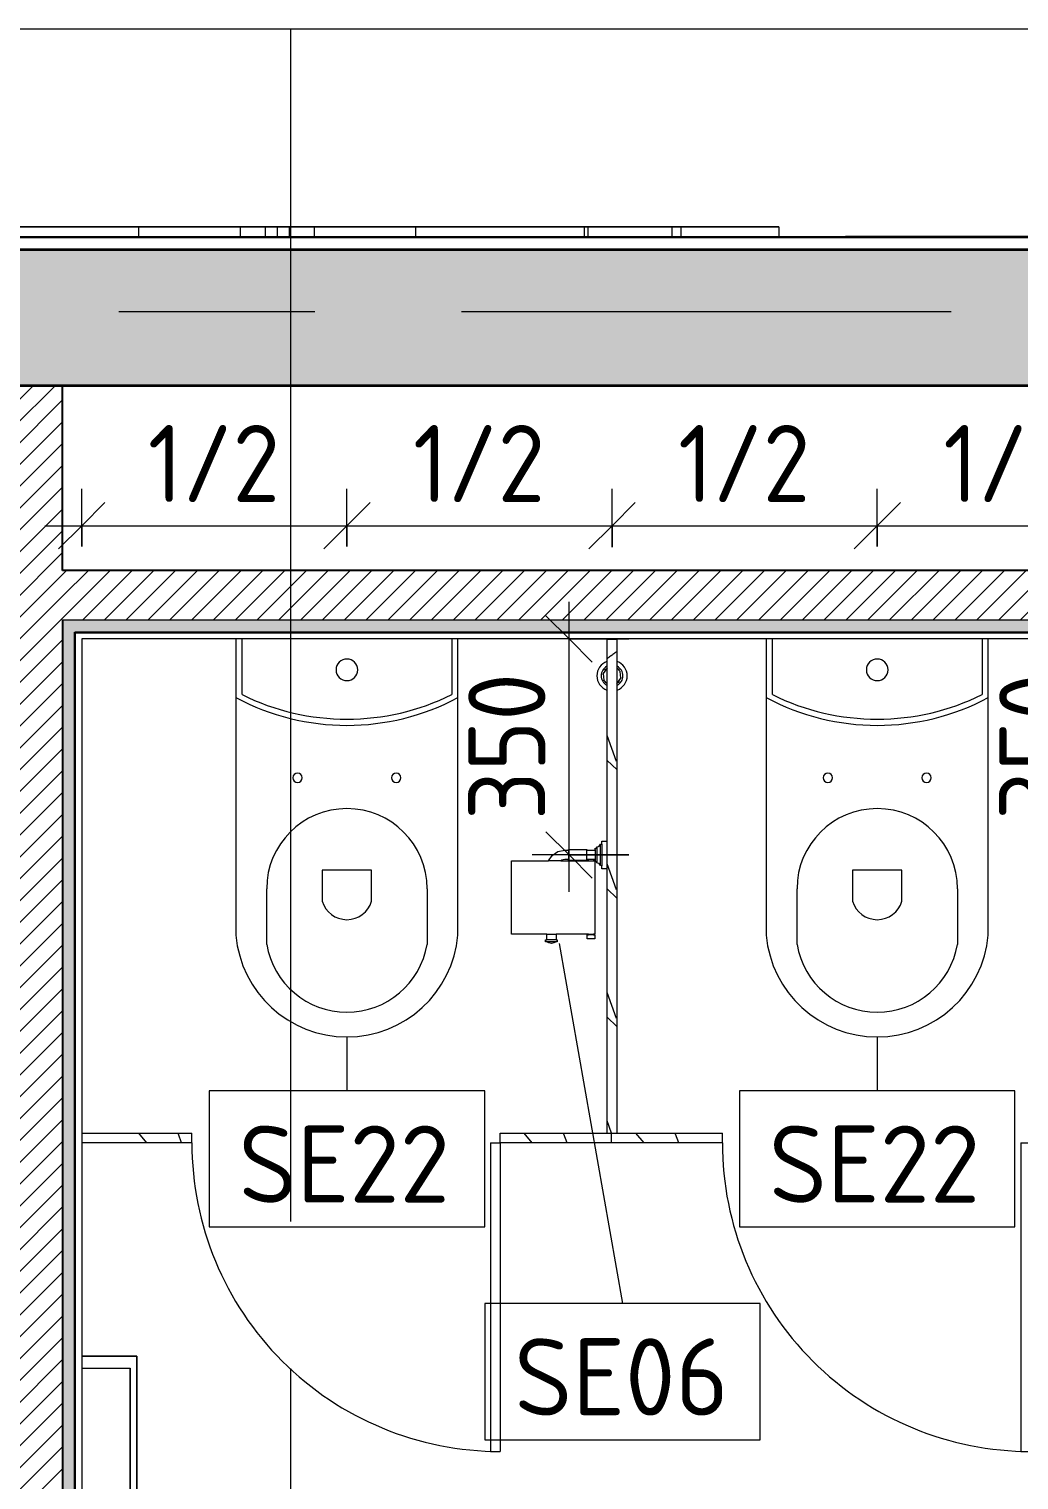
# Model space of a CAD drawing. Header units: millimetres. Extents: x 63482 to 319368, y -8553 to 29000.
# Drawn here: x 299060 to 300665, y 8606 to 10958 of the extents above; entities that cross this region are included whole.
import ezdxf

# ---------------------------------------------------------------- set-up
doc = ezdxf.new("R2010")
doc.units = ezdxf.units.MM
doc.linetypes.add('200_ШТРИХ__ш1_п0_6_', pattern=[80, 50, -30])
doc.linetypes.add('Осевая', pattern=[1587.5, 317.5, -238.125, 793.75, -238.125])
for name, color, linetype, lineweight in [('A-ANNO-DIMS', 7, 'Continuous', 9), ('A-ANNO-DIMS-50', 7, 'Continuous', 9), ('A-DETL-GENF', 7, 'Continuous', 9), ('A-DETL-MBND', 7, '200_ШТРИХ__ш1_п0_6_', 9), ('A-DOOR', 7, 'Continuous', 9), ('A-GENM', 7, 'Continuous', 9), ('A-WALL', 7, 'Continuous', 9), ('I-FURN', 7, 'Continuous', 9), ('I-WALL', 7, 'Continuous', 9), ('P-SANR-FIXT-IDEN', 7, 'Continuous', 9), ('Оси', 7, 'Continuous', 9), ('Оси-2', 7, 'Осевая', 9)]:
    doc.layers.add(name, color=color, linetype=linetype, lineweight=lineweight)
for name, color, linetype, lineweight, true_color in [('A-DETL-GENF-1', 7, 'Continuous', 9, 0x4994b4), ('A-WALL-1', 7, 'Continuous', 25, 0x3c3c3c), ('A-WALL-3', 7, 'Continuous', 35, 0x3c3c3c), ('A-WALL-FNSH-1', 7, 'Continuous', 15, 0x3c3c3c), ('P-SANR-FIXT-1', 7, 'Continuous', 15, 0x4994b4)]:
    doc.layers.add(name, color=color, linetype=linetype, lineweight=lineweight, true_color=true_color)
doc.styles.add('GOST Common', font='GOST_Common.ttf', dxfattribs={"height": 125})
doc.styles.add('ISOCPEUR', font='isocpeur.ttf', dxfattribs={"width": 0.9, "height": 125})
doc.dimstyles.new('ISO-2_5_0_9К_БОЛЬШОЙ', dxfattribs={"dimscale": 304.8, "dimtxt": 124.497647, "dimasz": 0.246063, "dimexe": 0.19685, "dimexo": 0.492126, "dimgap": 0, "dimtad": 1, "dimdec": 0, "dimrnd": 10, "dimzin": 0, "dimdsep": 46, "dimtxsty": 'ISOCPEUR', "dimblk1": 'OBLIQUE', "dimblk2": 'OBLIQUE', "dimsah": 1, "dimcen": 0.09, "dimdle": 0.19685, "dimazin": 0, "dimtfac": 1, "dimtdec": 4, "dimtix": 1, "dimtmove": 0, "dimatfit": 3, "dimfxl": 1, "dimtvp": 1, "dimtolj": 1, "dimtzin": 0, "dimarcsym": 2})
pattern_1 = [(45, (204824.617, 0), (-17.6776695, 17.6776695), [])]
pattern_2 = [(0, (204824.617, 0), (60.96, 15.24), [5.029, -40.691, 5.029, -40.691, -243.84]), (0, (204824.617, 0), (60.96, 15.24), [-91.44, 5.029, -86.411, 5.029, -40.691, -106.68]), (0, (204824.617, 0), (60.96, 15.24), [-228.6, 5.029, -25.451, 5.029, -71.171]), (120, (204847.477, 7.62), (-43.6782272, 45.1729086), [5.029, -40.691, 5.029, -40.691, -243.84]), (120, (204847.477, 7.62), (-43.6782272, 45.1729086), [-91.44, 5.029, -86.411, 5.029, -40.691, -106.68]), (120, (204847.477, 7.62), (-43.6782272, 45.1729086), [-228.6, 5.029, -25.451, 5.029, -71.171]), (240, (204855.097, 38.1), (-17.2817728, -60.4129086), [5.029, -40.691, 5.029, -40.691, -243.84]), (240, (204855.097, 38.1), (-17.2817728, -60.4129086), [-91.44, 5.029, -86.411, 5.029, -40.691, -106.68]), (240, (204855.097, 38.1), (-17.2817728, -60.4129086), [-228.6, 5.029, -25.451, 5.029, -71.171])]
pattern_3 = [(288.435, (95195.355, 9160), (208.250902, -416.49961), [79.025, -579.519]), (319.399, (95220.345, 9085.03), (1249.5049425, -1041.2430683), [38.399, -1881.571]), (316.848, (95041.25, 9060.04), (3123.769422, -2915.4788923), [91.346, -4475.934]), (289.983, (95107.89, 8997.565), (624.746965, -1666.001328), [48.75, -2388.754]), (270, (95124.55, 9160), (208.25, -208.25), [41.65, -166.6]), (298.443, (95124.55, 9118.35), (-1457.75313005, 2707.24838793), [113.682, -5570.435]), (264.289, (95178.695, 9018.39), (208.2636477, 1874.2483835), [41.858, -2051.029]), (309.806, (95174.53, 8976.74), (-833.007541, 1041.2439595), [32.53, -1593.955])]
pattern_4 = [(288.435, (96055.355, 9160), (208.250902, -416.49961), [79.025, -579.519]), (319.399, (96080.345, 9085.03), (1249.5049425, -1041.2430683), [38.399, -1881.571]), (316.848, (95901.25, 9060.04), (3123.769422, -2915.4788923), [91.346, -4475.934]), (289.983, (95967.89, 8997.565), (624.746965, -1666.001328), [48.75, -2388.754]), (270, (95984.55, 9160), (208.25, -208.25), [41.65, -166.6]), (298.443, (95984.55, 9118.35), (-1457.75313005, 2707.24838793), [113.682, -5570.435]), (264.289, (96038.695, 9018.39), (208.2636477, 1874.2483835), [41.858, -2051.029]), (309.806, (96034.53, 8976.74), (-833.007541, 1041.2439595), [32.53, -1593.955])]

# ---------------------------------------------------------------- blocks, each defined once
blk = doc.blocks.new('Вешалка - 1_25-V342-Фрагмент 3_2')
at = {"layer": 'I-FURN'}
for p, q in [((350, 55), (-350, 55)), ((-350, 55), (-350, -34.3)), ((-350, -34.3), (-350, 55)), ((-350, 55), (350, 55)), ((350, -34.3), (350, 55)), ((350, 55), (350, -34.3)), ((-330.4, -34.3), (-330.4, 44.4)), ((-330.4, -34.3), (-330.4, 44.4)), ((-330.4, 44.4), (330.2, 44.4)), ((330.2, 44.4), (-330.4, 44.4)), ((330.2, 44.4), (330.2, -34.3)), ((330.2, -34.3), (330.2, 44.4))]:
    blk.add_line(p, q, dxfattribs=at)
blk = doc.blocks.new('131_Сантехническая перегородка_Дверь 5 - СД-1-30835617-Фрагмент 3_2')
at = {"layer": 'A-DOOR'}
h = blk.add_hatch(dxfattribs=at)
h.set_pattern_fill('FP_148', color=256, style=0, pattern_type=2)
h.set_pattern_definition(pattern_3)
h.paths.add_polyline_path([(750, 8), (750, -8), (928.5, -8), (928.5, 8)])
at = {"layer": 'A-GENM'}
h = blk.add_hatch(dxfattribs=at)
h.set_pattern_fill('FP_148', color=256, style=0, pattern_type=2)
h.set_pattern_definition(pattern_3)
h.paths.add_polyline_path([(250, 8), (70, 8), (70, -8), (250, -8)])
at = {"layer": 'A-DOOR'}
for p, q in [((266, 508), (250, 508)), ((250, 8), (250, 508)), ((266, 8), (266, 508)), ((266, 8), (250, 8))]:
    blk.add_line(p, q, dxfattribs=at)
blk.add_arc((250, 8), 500, 360, 90, dxfattribs=at)
at = {"layer": 'A-GENM'}
for p, q in [((70, 8), (250, 8)), ((70, 8), (70, -8)), ((250, 8), (250, -8)), ((750, 8), (928.5, 8)), ((750, 8), (750, -8)), ((250, -8), (70, -8)), ((928.5, -8), (750, -8))]:
    blk.add_line(p, q, dxfattribs=at)
blk = doc.blocks.new('131_Сантехническая перегородка_Дверь 5 - СД-1-V345-Фрагмент 3_2')
at = {"layer": 'A-DOOR'}
h = blk.add_hatch(dxfattribs=at)
h.set_pattern_fill('FP_149', color=256, style=0, pattern_type=2)
h.set_pattern_definition(pattern_4)
h.paths.add_polyline_path([(750, 8), (750, -8), (930, -8), (930, 8)])
at = {"layer": 'A-GENM'}
h = blk.add_hatch(dxfattribs=at)
h.set_pattern_fill('FP_149', color=256, style=0, pattern_type=2)
h.set_pattern_definition(pattern_4)
h.paths.add_polyline_path([(250, 8), (70, 8), (70, -8), (250, -8)])
at = {"layer": 'A-DOOR'}
for p, q in [((266, 508), (250, 508)), ((250, 8), (250, 508)), ((266, 8), (266, 508)), ((266, 8), (250, 8))]:
    blk.add_line(p, q, dxfattribs=at)
blk.add_arc((250, 8), 500, 360, 90, dxfattribs=at)
at = {"layer": 'A-GENM'}
for p, q in [((70, 8), (250, 8)), ((70, 8), (70, -8)), ((250, 8), (250, -8)), ((750, 8), (930, 8)), ((750, 8), (750, -8)), ((930, 8), (930, -8)), ((250, -8), (70, -8)), ((930, -8), (750, -8))]:
    blk.add_line(p, q, dxfattribs=at)
blk = doc.blocks.new('FP_351-Фрагмент 3_2')
at = {"layer": 'A-GENM'}
for p, q in [((0, 8), (0, -8)), ((19.3, 8), (20.2, 6.7)), ((20.2, 6.7), (21.2, 5.3)), ((21.2, 5.3), (22.1, 4)), ((22.1, 4), (23.1, 2.7)), ((23.1, 2.7), (24.1, 1.3)), ((24.1, 1.3), (25.1, 0)), ((25.1, 0), (26.1, -1.3)), ((26.1, -1.3), (27.1, -2.7)), ((27.1, -2.7), (28.1, -4)), ((28.1, -4), (29.2, -5.3)), ((29.2, -5.3), (30.2, -6.7)), ((30.2, -6.7), (31.3, -8))]:
    blk.add_line(p, q, dxfattribs=at)
blk = doc.blocks.new('131_Сантехническая перегородка 6 - СП-1-V350-Фрагмент 3_2')
at = {"layer": 'A-GENM'}
h = blk.add_hatch(dxfattribs=at)
h.set_pattern_fill('FP_153', color=256, style=0, pattern_type=2)
h.set_pattern_definition([(198.435, (9968, -95126.48), (-416.49961, -208.250902), [79.025, -579.519]), (229.399, (9893.03, -95151.47), (-1041.2430683, -1249.5049425), [38.399, -1881.571]), (226.848, (9868.04, -94972.375), (-2915.4788923, -3123.769422), [91.346, -4475.934]), (199.983, (9805.565, -95039.015), (-1666.001328, -624.746965), [48.75, -2388.754]), (180, (9968, -95055.68), (-208.25, -208.25), [41.65, -166.6]), (208.443, (9926.35, -95055.675), (2707.24838793, 1457.75313005), [113.682, -5570.435]), (174.289, (9826.39, -95109.82), (1874.2483835, -208.2636477), [41.858, -2051.029]), (219.806, (9784.74, -95105.655), (1041.2439595, 833.007541), [32.53, -1593.955])])
h.paths.add_polyline_path([(800, -8), (800, 8), (50, 8), (50, -8), (613.2, -8)])
for p, q in [((0, 8), (50, 8)), ((50, 8), (800, 8)), ((50, -8), (0, -8)), ((800, -8), (50, -8))]:
    blk.add_line(p, q, dxfattribs=at)
at = {"layer": 'A-GENM', "flags": 128}
for points in [[(71.5, 8), (62.7, 14.5), (51.9, 13.4), (45.9, 8)], [(45.9, -8), (54.7, -14.5), (65.5, -13.4), (71.5, -8)]]:
    blk.add_lwpolyline(points, dxfattribs=at)
at = {"layer": 'A-GENM'}
for radius, start, end in [(24.6, 19.9113, 160.0887), (17.6, 28.9731, 151.0269), (15.1, 126.8617, 139.5341), (15.1, 78.8699, 82.6459), (15.1, 41.7205, 53.124), (24.6, 199.9113, 340.0887), (17.6, 208.9731, 331.0269), (15.1, 220.7937, 233.124), (15.1, 258.8699, 262.6459), (15.1, 306.8617, 318.2795)]:
    blk.add_arc((58.7, 0), radius, start, end, dxfattribs=at)
blk.add_blockref('FP_351-Фрагмент 3_2', (0, 0), dxfattribs=at)
blk = doc.blocks.new('WC Seat_2 with Cistern-Wall Based - SE22-33487382-Фрагмент 3_2')
at = {"layer": 'P-SANR-FIXT-1'}
for p, q in [((-5, 410.5), (-5, 500.5)), ((255, 500.5), (255, 410.5)), ((-55, 485.5), (-55, 100.5)), ((305, 100.5), (305, 485.5)), ((85, 430.5), (85, 380.5)), ((165, 380.5), (165, 430.5)), ((85, 380.5), (165, 380.5)), ((-55, 100.5), (-55, 5.5)), ((-45, 5.5), (-45, 95.6)), ((295, 95.6), (295, 5.5)), ((305, 5.5), (305, 100.5))]:
    blk.add_line(p, q, dxfattribs=at)
for centre, radius, start, end in [((125, 469.8), 180.7, 4.9791, 175.0209), ((125, 478.7), 131.8, 9.5273, 170.4727), ((125, 418.8), 41.7, 16.2602, 163.7398), ((125, 410.5), 130, 180, 360), ((45, 230.5), 7.5, 0, 180), ((205, 230.5), 7.5, 0, 180), ((45, 230.5), 7.5, 180, 360), ((205, 230.5), 7.5, 180, 360), ((125, -237), 382.5, 61.9275, 118.0725), ((125, -247), 382.5, 63.6122, 116.3878), ((125, 55.5), 17.5, 0, 180), ((125, 55.5), 17.5, 180, 360)]:
    blk.add_arc(centre, radius, start, end, dxfattribs=at)
blk = doc.blocks.new('Sanitary_Toilet-Accessories_Gessi_Wall-mounted-paper-roll-holder-65449 - Chrome-30913797-Фрагмент 3_2')
at = {"layer": 'A-DETL-GENF-1'}
for p, q in [((95083.4, 9617.9), (95093, 9624.3)), ((95093, 9624.3), (95104.3, 9626.5)), ((95104.3, 9626.5), (95109.8, 9626.5)), ((95109.8, 9626.5), (95109.8, 9628)), ((95109.8, 9628), (95139.8, 9628)), ((95109.8, 9626.5), (95109.8, 9611.5)), ((95139.8, 9628), (95139.8, 9626.5)), ((95139.8, 9611.5), (95139.8, 9626.5)), ((95139.8, 9626.5), (95153.3, 9626.5)), ((95153.3, 9626.5), (95153.3, 9630)), ((95153.3, 9630), (95155.8, 9630)), ((95153.3, 9628), (95153.3, 9609.5)), ((95155.8, 9632), (95157.8, 9632.3)), ((95155.8, 9630), (95155.8, 9632)), ((95155.8, 9630), (95155.8, 9608)), ((95157.8, 9632.3), (95159.7, 9633.3)), ((95159.7, 9633.3), (95161.1, 9634.8)), ((95161.1, 9634.8), (95161.8, 9636.5)), ((95161.8, 9601.6), (95161.8, 9636.5)), ((95161.8, 9636.5), (95164.3, 9636.5)), ((95164.3, 9636.5), (95164.3, 9641.5)), ((95164.3, 9641.5), (95172.3, 9641.5)), ((95164.3, 9636.5), (95164.3, 9601.5)), ((95172.3, 9641.5), (95172.3, 9596.5)), ((95017.5, 9607.9), (95017.7, 9609.5)), ((95017.5, 9491.8), (95017.5, 9607.9)), ((95017.7, 9609.5), (95077.8, 9609.5)), ((95077.8, 9609.5), (95083.4, 9617.9)), ((95097.4, 9609.5), (95077.8, 9609.5)), ((95098.7, 9610.4), (95097.4, 9609.5)), ((95097.4, 9609.5), (95142.5, 9609.5)), ((95104.3, 9611.5), (95098.7, 9610.4)), ((95109.8, 9611.5), (95104.3, 9611.5)), ((95109.8, 9610), (95109.8, 9611.5)), ((95139.8, 9610), (95109.8, 9610)), ((95142.5, 9611.5), (95139.8, 9611.5)), ((95139.8, 9611.5), (95139.8, 9610)), ((95150.5, 9611.5), (95142.5, 9611.5)), ((95142.5, 9609.5), (95142.5, 9611.5)), ((95142.5, 9609.5), (95150.5, 9609.5)), ((95153.3, 9611.5), (95150.5, 9611.5)), ((95150.5, 9611.5), (95150.5, 9609.5)), ((95150.5, 9609.5), (95152.5, 9609.5)), ((95152.5, 9609.5), (95152.5, 9490.5)), ((95153.3, 9608), (95153.3, 9611.5)), ((95155.8, 9608), (95153.3, 9608)), ((95155.8, 9606), (95155.8, 9608)), ((95157.8, 9605.7), (95155.8, 9606)), ((95159.7, 9604.8), (95157.8, 9605.7)), ((95161.1, 9603.3), (95159.7, 9604.8)), ((95161.8, 9601.6), (95161.1, 9603.3)), ((95164.3, 9601.5), (95161.8, 9601.6)), ((95164.3, 9596.5), (95164.3, 9601.5)), ((95172.3, 9596.5), (95164.3, 9596.5)), ((95017.7, 9490.5), (95017.5, 9491.8)), ((95074.8, 9490.5), (95017.7, 9490.5)), ((95072.8, 9478), (95072.8, 9481.5)), ((95072.8, 9481.5), (95074.8, 9481.5)), ((95074.8, 9490.5), (95089.8, 9490.5)), ((95074.8, 9481.5), (95074.8, 9490.5)), ((95089.8, 9481.5), (95074.8, 9481.5)), ((95142.5, 9490.5), (95089.8, 9490.5)), ((95089.8, 9490.5), (95089.8, 9481.5)), ((95089.8, 9481.5), (95091.8, 9481.5)), ((95091.8, 9481.5), (95091.8, 9478)), ((95140.5, 9483), (95140.5, 9489.5)), ((95140.5, 9489.5), (95142.5, 9489.5)), ((95152.5, 9483), (95140.5, 9483)), ((95142.5, 9490.5), (95150.5, 9490.5)), ((95142.5, 9489.5), (95142.5, 9490.5)), ((95150.5, 9489.5), (95142.5, 9489.5)), ((95152.5, 9490.5), (95150.5, 9490.5)), ((95150.5, 9490.5), (95150.5, 9489.5)), ((95150.5, 9489.5), (95152.5, 9489.5)), ((95152.5, 9489.5), (95152.5, 9483)), ((95074.8, 9478), (95072.8, 9478)), ((95089.8, 9478), (95074.8, 9478)), ((95078.3, 9476.2), (95074.8, 9478)), ((95082.3, 9475.5), (95078.3, 9476.2)), ((95086.3, 9476.2), (95082.3, 9475.5)), ((95089.8, 9478), (95086.3, 9476.2)), ((95091.8, 9478), (95089.8, 9478))]:
    blk.add_line(p, q, dxfattribs=at)
blk = doc.blocks.new('Дерево_ декор - Дерево_ декор-32360999-Фрагмент 3_2')
at = {"layer": 'I-FURN'}
for p, q in [((-813.4, 24.3), (-813.4, 8.3)), ((-654.2, 24.3), (-812.9, 24.3)), ((-812.9, 24.3), (-654.4, 24.3)), ((-654.5, 24.3), (-654.5, 8.3)), ((-654.4, 24.3), (-639, 24.3)), ((-639, 24.3), (-654.3, 24.3)), ((-654.3, 24.3), (-224.5, 24.3)), ((-639.5, 24.3), (-654.2, 24.3)), ((-497.5, 24.3), (-639.5, 24.3)), ((-639, 8.3), (-639, 24.3)), ((-503.8, 24.3), (-503.8, 8.3)), ((-503.8, 24.3), (-503.8, 24.3)), ((-497.8, 24.3), (-503.8, 24.3)), ((-503.8, 24.3), (-497.5, 24.3)), ((-18.7, 24.3), (-497.8, 24.3)), ((-497.5, 24.3), (-497.5, 8.3)), ((-224.5, 24.3), (224.5, 24.3)), ((-224.5, 24.3), (-224.5, 8.3)), ((0, 24.3), (-60, 24.3)), ((-60, 24.3), (-19.2, 24.3)), ((-60, 24.3), (-60, 8.3)), ((-19.2, 24.3), (0, 24.3)), ((-19.2, 8.3), (-19.2, 24.3)), ((-7.5, 24.3), (-18.4, 24.3)), ((0, 24.3), (-7.5, 24.3)), ((7.5, 24.3), (0, 24.3)), ((0, 24.3), (0, 8.3)), ((60, 24.3), (0, 24.3)), ((0, 24.3), (19.2, 24.3)), ((0, 24.3), (0, 8.3)), ((18.4, 24.3), (7.5, 24.3)), ((497.8, 24.3), (18.7, 24.3)), ((19.2, 24.3), (60, 24.3)), ((19.2, 24.3), (19.2, 8.3)), ((60, 24.3), (60, 8.3)), ((224.5, 24.3), (654.3, 24.3)), ((224.5, 24.3), (224.5, 8.3)), ((639.5, 24.3), (497.5, 24.3)), ((497.5, 24.3), (503.8, 24.3)), ((497.5, 24.3), (497.5, 8.3)), ((503.8, 24.3), (497.8, 24.3)), ((503.8, 8.3), (503.8, 24.3)), ((503.8, 24.3), (503.8, 24.3)), ((654.3, 24.3), (639, 24.3)), ((639, 24.3), (654.4, 24.3)), ((639, 24.3), (639, 8.3)), ((654.2, 24.3), (639.5, 24.3)), ((812.9, 24.3), (654.2, 24.3)), ((654.4, 24.3), (812.9, 24.3)), ((654.5, 8.3), (654.5, 24.3)), ((813.4, 8.3), (813.4, 24.3)), ((-812.9, 8.3), (-654.2, 8.3)), ((-654.4, 8.3), (-812.9, 8.3)), ((-639, 8.3), (-654.4, 8.3)), ((-654.3, 8.3), (-639, 8.3)), ((-224.5, 8.3), (-654.3, 8.3)), ((-654.2, 8.3), (-639.5, 8.3)), ((-639.5, 8.3), (-497.5, 8.3)), ((-503.8, 8.3), (-503.8, 8.3)), ((-503.8, 8.3), (-497.8, 8.3)), ((-497.5, 8.3), (-503.8, 8.3)), ((-497.8, 8.3), (-18.7, 8.3)), ((224.5, 8.3), (-224.5, 8.3)), ((-19.2, 8.3), (-60, 8.3)), ((-60, 8.3), (0, 8.3)), ((0, 8.3), (-19.2, 8.3)), ((-18.4, 8.3), (-7.5, 8.3)), ((-7.5, 8.3), (0, 8.3)), ((0, 8.3), (7.5, 8.3)), ((19.2, 8.3), (0, 8.3)), ((0, 8.3), (60, 8.3)), ((7.5, 8.3), (18.4, 8.3)), ((18.7, 8.3), (497.8, 8.3)), ((60, 8.3), (19.2, 8.3)), ((654.3, 8.3), (224.5, 8.3)), ((503.8, 8.3), (497.5, 8.3)), ((497.5, 8.3), (639.5, 8.3)), ((497.8, 8.3), (503.8, 8.3)), ((503.8, 8.3), (503.8, 8.3)), ((654.4, 8.3), (639, 8.3)), ((639, 8.3), (654.3, 8.3)), ((639.5, 8.3), (654.2, 8.3)), ((654.2, 8.3), (812.9, 8.3)), ((812.9, 8.3), (654.4, 8.3))]:
    blk.add_line(p, q, dxfattribs=at)
blk = doc.blocks.new('DET_L_Линия разрыва - М100-30991471-Фрагмент 3_2')
at = {"layer": 'A-DETL-GENF'}
blk.add_line((9678.3, 0), (5139.1, 0), dxfattribs=at)
blk = doc.blocks.new('М_сантехническая_рамка1 - В рамке-30590747-Фрагмент 3_2')
at = {"layer": 'P-SANR-FIXT-IDEN'}
for p, q in [((4.293, 2.24), (-4.639, 2.24)), ((-4.639, 2.24), (-4.639, -2.178)), ((4.293, -2.178), (4.293, 2.24)), ((-4.639, -2.178), (4.293, -2.178))]:
    blk.add_line(p, q, dxfattribs=at)
blk = doc.blocks.new('DIMBLOCK63-Фрагмент 3_2')
at = {"layer": 'A-ANNO-DIMS-50'}
for p, q in [((299145.6, 10119), (299145.6, 10212.6)), ((299575.4, 10119), (299575.4, 10212.6)), ((299085.6, 10152.6), (299575.4, 10152.6)), ((299145.6, 10152.6), (299145.6, 10119)), ((299575.4, 10152.6), (299575.4, 10119))]:
    blk.add_line(p, q, dxfattribs=at)
at = {"layer": 'A-ANNO-DIMS-50', "lineweight": 20}
for p, q in [((299145.6, 10152.6), (299183.1, 10190.1)), ((299575.4, 10152.6), (299612.9, 10190.1)), ((299145.6, 10152.6), (299108.1, 10115.1)), ((299575.4, 10152.6), (299537.9, 10115.1))]:
    blk.add_line(p, q, dxfattribs=at)
at = {"layer": 'A-ANNO-DIMS-50', "color": 0, "insert": (299252.8, 10315.9), "char_height": 125, "width": 258.572, "attachment_point": 1, "line_spacing_factor": 1.149209, "style": 'ISOCPEUR'}
blk.add_mtext('1/2', dxfattribs=at)
blk = doc.blocks.new('_Oblique')
at = {"color": 0, "linetype": 'ByBlock', "lineweight": -2}
blk.add_line((-0.5, -0.5), (0.5, 0.5), dxfattribs=at)
blk = doc.blocks.new('DIMBLOCK64-Фрагмент 3_2')
at = {"layer": 'A-ANNO-DIMS-50'}
for p, q in [((299575.4, 10119), (299575.4, 10212.6)), ((300005.2, 10118), (300005.2, 10212.6)), ((299575.4, 10152.6), (300005.2, 10152.6)), ((299575.4, 10152.6), (299575.4, 10119)), ((300005.2, 10152.6), (300005.2, 10118))]:
    blk.add_line(p, q, dxfattribs=at)
at = {"layer": 'A-ANNO-DIMS-50', "lineweight": 20}
for p, q in [((299575.4, 10152.6), (299612.9, 10190.1)), ((300005.2, 10152.6), (300042.7, 10190.1)), ((299575.4, 10152.6), (299537.9, 10115.1)), ((300005.2, 10152.6), (299967.7, 10115.1))]:
    blk.add_line(p, q, dxfattribs=at)
at = {"layer": 'A-ANNO-DIMS-50', "color": 0, "insert": (299682.6, 10315.9), "char_height": 125, "width": 258.572, "attachment_point": 1, "line_spacing_factor": 1.149209, "style": 'ISOCPEUR'}
blk.add_mtext('1/2', dxfattribs=at)
blk = doc.blocks.new('DIMBLOCK65-Фрагмент 3_2')
at = {"layer": 'A-ANNO-DIMS-50'}
for p, q in [((300005.2, 10118), (300005.2, 10212.6)), ((300435.1, 10119), (300435.1, 10212.6)), ((300005.2, 10152.6), (300435.1, 10152.6)), ((300005.2, 10152.6), (300005.2, 10118)), ((300435.1, 10152.6), (300435.1, 10119))]:
    blk.add_line(p, q, dxfattribs=at)
at = {"layer": 'A-ANNO-DIMS-50', "lineweight": 20}
for p, q in [((300005.2, 10152.6), (300042.7, 10190.1)), ((300435.1, 10152.6), (300472.6, 10190.1)), ((300005.2, 10152.6), (299967.7, 10115.1)), ((300435.1, 10152.6), (300397.6, 10115.1))]:
    blk.add_line(p, q, dxfattribs=at)
at = {"layer": 'A-ANNO-DIMS-50', "color": 0, "insert": (300112.4, 10315.9), "char_height": 125, "width": 258.572, "attachment_point": 1, "line_spacing_factor": 1.149209, "style": 'ISOCPEUR'}
blk.add_mtext('1/2', dxfattribs=at)
blk = doc.blocks.new('DIMBLOCK66-Фрагмент 3_2')
at = {"layer": 'A-ANNO-DIMS-50'}
for p, q in [((300435.1, 10119), (300435.1, 10212.6)), ((300864.9, 10118), (300864.9, 10212.6)), ((300435.1, 10152.6), (300864.9, 10152.6)), ((300435.1, 10152.6), (300435.1, 10119)), ((300864.9, 10152.6), (300864.9, 10118))]:
    blk.add_line(p, q, dxfattribs=at)
at = {"layer": 'A-ANNO-DIMS-50', "lineweight": 20}
for p, q in [((300435.1, 10152.6), (300472.6, 10190.1)), ((300864.9, 10152.6), (300902.4, 10190.1)), ((300435.1, 10152.6), (300397.6, 10115.1)), ((300864.9, 10152.6), (300827.4, 10115.1))]:
    blk.add_line(p, q, dxfattribs=at)
at = {"layer": 'A-ANNO-DIMS-50', "color": 0, "insert": (300542.2, 10315.9), "char_height": 125, "width": 258.572, "attachment_point": 1, "line_spacing_factor": 1.149209, "style": 'ISOCPEUR'}
blk.add_mtext('1/2', dxfattribs=at)
blk = doc.blocks.new('DIMBLOCK71-Фрагмент 3_2')
at = {"layer": 'A-ANNO-DIMS-50'}
for p, q in [((299935.5, 9559), (299935.5, 10029)), ((300032.5, 9969), (299875.5, 9969)), ((299935.5, 9969), (300032.5, 9969)), ((300032.5, 9619), (299875.5, 9619)), ((299935.5, 9619), (300032.5, 9619))]:
    blk.add_line(p, q, dxfattribs=at)
at = {"layer": 'A-ANNO-DIMS-50', "lineweight": 20}
for p, q in [((299935.5, 9969), (299898, 10006.5)), ((299935.5, 9969), (299973, 9931.5)), ((299935.5, 9619), (299898, 9656.5)), ((299935.5, 9619), (299973, 9581.5))]:
    blk.add_line(p, q, dxfattribs=at)
at = {"layer": 'A-ANNO-DIMS-50', "color": 0, "insert": (299772.2, 9675.5), "char_height": 125, "width": 284.429, "attachment_point": 1, "rotation": 90, "line_spacing_factor": 1.149209, "style": 'ISOCPEUR'}
blk.add_mtext('350', dxfattribs=at)
blk = doc.blocks.new('DIMBLOCK72-Фрагмент 3_2')
at = {"layer": 'A-ANNO-DIMS-50'}
for p, q in [((300796.3, 9559), (300796.3, 10029)), ((300893.2, 9969), (300736.3, 9969)), ((300796.3, 9969), (300893.2, 9969)), ((300893.2, 9619), (300736.3, 9619)), ((300796.3, 9619), (300893.2, 9619))]:
    blk.add_line(p, q, dxfattribs=at)
at = {"layer": 'A-ANNO-DIMS-50', "lineweight": 20}
for p, q in [((300796.3, 9969), (300758.8, 10006.5)), ((300796.3, 9969), (300833.8, 9931.5)), ((300796.3, 9619), (300758.8, 9656.5)), ((300796.3, 9619), (300833.8, 9581.5))]:
    blk.add_line(p, q, dxfattribs=at)
at = {"layer": 'A-ANNO-DIMS-50', "color": 0, "insert": (300632.9, 9675.5), "char_height": 125, "width": 284.429, "attachment_point": 1, "rotation": 90, "line_spacing_factor": 1.149209, "style": 'ISOCPEUR'}
blk.add_mtext('350', dxfattribs=at)

msp = doc.modelspace()

# ---------------------------------------------------------------- hatches: boundary and pattern name
at = {"layer": 'I-WALL'}
h = msp.add_hatch(dxfattribs=at)
h.set_pattern_fill('FP_3', color=256, style=0, pattern_type=2)
h.set_pattern_definition([(45, (204824.617, 0), (-28.512667, 28.512667), []), (45, (204853.13, 0), (-28.512667, 28.512667), [50.403, -10.081, 1.676, -8.404])])
h.paths.add_polyline_path([(306434.6, 10380), (306434.6, 10600), (299034.6, 10600), (299034.6, 10380), (306079.6, 10380)])
h = msp.add_hatch(dxfattribs=at)
h.set_pattern_fill('FP_9', color=256, style=0, pattern_type=2)
h.set_pattern_definition(pattern_1)
h.paths.add_polyline_path([(299114.6, 5400), (299114.6, 10380), (299034.6, 10380), (299034.6, 5400)])
h = msp.add_hatch(dxfattribs=at)
h.set_pattern_fill('FP_9', color=256, style=0, pattern_type=2)
h.set_pattern_definition(pattern_1)
h.paths.add_polyline_path([(305884.6, 10000), (305904.6, 10000), (305904.6, 10080), (299114.6, 10080), (299114.6, 10000), (304773, 10000)])
h = msp.add_hatch(dxfattribs=at)
h.set_pattern_fill('FP_10', color=256, style=0, pattern_type=2)
h.set_pattern_definition(pattern_2)
h.paths.add_polyline_path([(299134.6, 8060), (299134.6, 10000), (299114.6, 10000), (299114.6, 8060)])
h = msp.add_hatch(dxfattribs=at)
h.set_pattern_fill('FP_10', color=256, style=0, pattern_type=2)
h.set_pattern_definition(pattern_2)
h.paths.add_polyline_path([(305883.6, 9980), (305884.6, 9980), (305884.6, 10000), (299134.6, 10000), (299134.6, 9980), (304773, 9980)])

# ---------------------------------------------------------------- linework, layer by layer
at = {"layer": 'A-DETL-MBND'}
msp.add_line((297317.9, 10620), (302223.6, 10620), dxfattribs=at)
at = {"layer": 'A-WALL'}
msp.add_line((299114.6, 10000), (305904.6, 10000), dxfattribs=at)
at = {"layer": 'A-WALL-1'}
for p, q in [((299114.6, 10080), (299114.6, 10380)), ((305904.6, 10080), (299114.6, 10080)), ((299114.6, 10000), (299114.6, 5400)), ((299134.6, 8080), (299134.6, 9980)), ((299134.6, 9980), (305884.6, 9980))]:
    msp.add_line(p, q, dxfattribs=at)
at = {"layer": 'A-WALL-3'}
for p, q in [((306434.6, 10600), (299034.6, 10600)), ((299034.6, 10380), (306434.6, 10380))]:
    msp.add_line(p, q, dxfattribs=at)
at = {"layer": 'A-WALL-FNSH-1'}
for p, q in [((302222.6, 10621), (298284.6, 10621)), ((298284.6, 10620), (302223.6, 10620)), ((299135.6, 8081), (299135.6, 9979)), ((299135.6, 9979), (305883.6, 9979))]:
    msp.add_line(p, q, dxfattribs=at)
at = {"layer": 'I-WALL'}
for p, q in [((300383.6, 10622), (300383.6, 10621)), ((300383.6, 10622), (301117.8, 10622)), ((301117.8, 10621), (300383.6, 10621)), ((305884.6, 9969), (299145.6, 9969)), ((299145.6, 9969), (299145.6, 8080))]:
    msp.add_line(p, q, dxfattribs=at)
at = {"layer": 'P-SANR-FIXT-IDEN'}
for p, q in [((299919.5, 9475.5), (300022.3, 8891.9)), ((299575.4, 9323.9), (299575.4, 9236.8)), ((300435.1, 9323.9), (300435.1, 9236.8))]:
    msp.add_line(p, q, dxfattribs=at)
at = {"layer": 'Оси'}
msp.add_line((299484.6, 9707.8), (299484.6, 10957.8), dxfattribs=at)
at = {"layer": 'Оси-2'}
for p, q in [((297618.3, 10500), (305746.2, 10500)), ((299484.6, 5294.1), (299484.6, 9707.8))]:
    msp.add_line(p, q, dxfattribs=at)

# ---------------------------------------------------------------- block references
at = {"layer": 'A-DETL-GENF', "rotation": 180}
msp.add_blockref('DET_L_Линия разрыва - М100-30991471-Фрагмент 3_2', (306996.2, 10957.8), dxfattribs=at)
at = {"layer": 'A-GENM'}
for name, p, rotation in [('131_Сантехническая перегородка 6 - СП-1-V350-Фрагмент 3_2', (300005.2, 9968), 270.0000000000007), ('131_Сантехническая перегородка_Дверь 5 - СД-1-30835617-Фрагмент 3_2', (300074.1, 9160), 180), ('131_Сантехническая перегородка_Дверь 5 - СД-1-V345-Фрагмент 3_2', (300934.1, 9160), 180)]:
    msp.add_blockref(name, p, dxfattribs=dict(at, rotation=rotation))
at = {"layer": 'I-FURN'}
for name, p, rotation in [('Дерево_ декор - Дерево_ декор-32360999-Фрагмент 3_2', (299462.9, 10645.3), 180), ('Вешалка - 1_25-V342-Фрагмент 3_2', (299179.9, 8456.4), 270.0000000000007)]:
    msp.add_blockref(name, p, dxfattribs=dict(at, rotation=rotation))
at = {"layer": 'P-SANR-FIXT-1', "rotation": 180}
for p in [(299700.4, 9974.5), (300560.1, 9974.5)]:
    msp.add_blockref('WC Seat_2 with Cistern-Wall Based - SE22-33487382-Фрагмент 3_2', p, dxfattribs=at)
at = {"layer": 'P-SANR-FIXT-1'}
msp.add_blockref('Sanitary_Toilet-Accessories_Gessi_Wall-mounted-paper-roll-holder-65449 - Chrome-30913797-Фрагмент 3_2', (204824.6, 0), dxfattribs=at)
at = {"layer": 'P-SANR-FIXT-IDEN', "xscale": 49.99999999999998, "yscale": 49.99999999999998, "zscale": 49.99999999999998}
for p in [(299584.1, 9124.8), (300443.7, 9124.8), (300030.9, 8779.8)]:
    msp.add_blockref('М_сантехническая_рамка1 - В рамке-30590747-Фрагмент 3_2', p, dxfattribs=at)

# ---------------------------------------------------------------- texts
at = {"layer": 'P-SANR-FIXT-IDEN', "char_height": 125, "width": 444.937, "attachment_point": 1, "style": 'GOST Common'}
for s, insert in [('SE22', (299399.8, 9180.2)), ('SE22', (300259.4, 9180.2)), ('SE06', (299846.6, 8835.3))]:
    msp.add_mtext(s, dxfattribs=dict(at, insert=insert))

# ---------------------------------------------------------------- dimensions: what is measured, and where the dimension line sits
at = {"layer": 'A-ANNO-DIMS'}
for base, p1, p2, override, picture, middle in [((299575.4, 10152.6), (299145.6, 9969), (299575.4, 9969), {"dimpost": '<>', "dimfxl": 429.812534}, 'DIMBLOCK63-Фрагмент 3_2', (299360.5, 10215.1)), ((300005.2, 10152.6), (299575.4, 9969), (300005.2, 9968), {"dimpost": '<>', "dimfxl": 429.813697}, 'DIMBLOCK64-Фрагмент 3_2', (299790.3, 10215.1)), ((300435.1, 10152.6), (300005.2, 9968), (300435.1, 9969), {"dimpost": '<>', "dimfxl": 429.813697}, 'DIMBLOCK65-Фрагмент 3_2', (300220.1, 10215.1)), ((300864.9, 10152.6), (300435.1, 9969), (300864.9, 9968), {"dimpost": '<>', "dimfxl": 429.813697}, 'DIMBLOCK66-Фрагмент 3_2', (300650, 10215.1))]:
    dim = msp.add_linear_dim(base=base, p1=p1, p2=p2, text='1/2', dimstyle='ISO-2_5_0_9К_БОЛЬШОЙ', override=override, dxfattribs=at)
    dim.commit()
    dim.dimension.update_dxf_attribs({"geometry": picture, "text_midpoint": middle})
for base, p1, p2, picture, middle in [((299935.5, 9969), (299882.5, 9619), (299882.5, 9969), 'DIMBLOCK71-Фрагмент 3_2', (299873, 9794)), ((300796.3, 9969), (300743.2, 9619), (300743.2, 9969), 'DIMBLOCK72-Фрагмент 3_2', (300733.8, 9794))]:
    dim = msp.add_linear_dim(base=base, p1=p1, p2=p2, angle=90, dimstyle='ISO-2_5_0_9К_БОЛЬШОЙ', override={"dimpost": '<>', "dimfxl": 349.962178}, dxfattribs=at)
    dim.commit()
    dim.dimension.update_dxf_attribs({"geometry": picture, "text_midpoint": middle})

doc.saveas('drawing.dxf')
